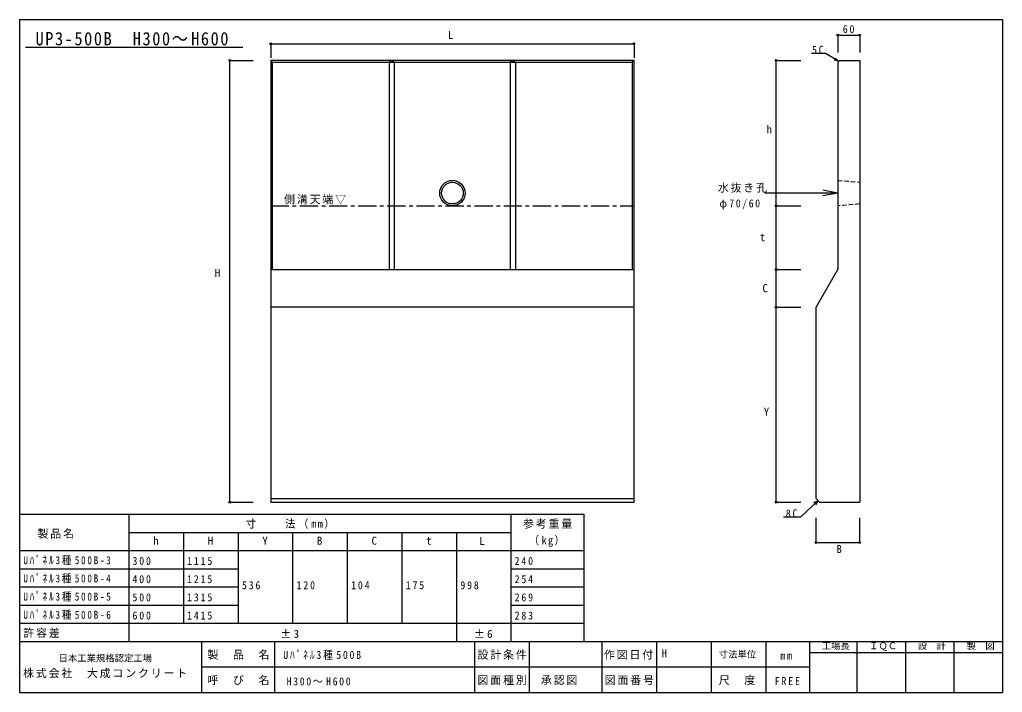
# Model space of a CAD drawing. Units: millimetres, scale not verified. Extents: x -1324 to 1376, y -968 to 882.
import ezdxf
from ezdxf.enums import TextEntityAlignment as Align

# ---------------------------------------------------------------- set-up
doc = ezdxf.new("R2010")
doc.units = ezdxf.units.MM
doc.header["$LTSCALE"] = 10
doc.header["$PDMODE"] = 32
doc.header["$PDSIZE"] = 5
doc.linetypes.add('CHAIN1', pattern=[8, 5, -1, 1, -1])
doc.linetypes.add('DASHED1', pattern=[1.8, 1.2, -0.6])
for name, color, linetype in [('0-1_躯体', 7, 'Continuous'), ('0-2_仕上', 7, 'Continuous'), ('0-4_その他', 2, 'Continuous'), ('F-0_F-0ﾚｲﾔ', 2, 'Continuous')]:
    doc.layers.add(name, color=color, linetype=linetype)
doc.styles.add('ＭＳ ゴシック', font='')
doc.styles.get('ＭＳ ゴシック').set_extended_font_data('MS Gothic')

msp = doc.modelspace()

# ---------------------------------------------------------------- linework, layer by layer
at = {"layer": '0-1_躯体'}
for p, q in [((924.01, 839.67), (984.01, 839.67)), ((924.01, 839.67), (924.01, 791.86)), ((984.01, 839.67), (984.01, 791.86)), ((-633.99, 815.31), (364.01, 815.31)), ((-633.99, 815.31), (-633.99, 777.26)), ((364.01, 815.31), (364.01, 777.26)), ((-746.2, -444.97), (-746.2, 770.03)), ((-746.2, 770.03), (-682.26, 770.03)), ((754.5, 370.03), (754.5, 770.03)), ((754.5, 770.03), (822.2, 770.03)), ((925.98, 767.53), (914.28, 770.5)), ((925.98, 767.53), (917.71, 776.32)), ((924.01, 405.03), (722.99, 405.03)), ((924.01, 405.03), (882.57, 412.7)), ((924.01, 405.03), (882.57, 397.35)), ((754.5, 195.03), (754.5, 370.03)), ((754.5, 370.03), (822.2, 370.03)), ((754.5, 91.03), (754.5, 195.03)), ((754.5, 195.03), (822.2, 195.03)), ((754.5, -444.97), (754.5, 91.03)), ((754.5, 91.03), (822.2, 91.03)), ((-746.2, -444.97), (-682.26, -444.97)), ((754.5, -444.97), (822.2, -444.97)), ((868.66, -441.07), (821.3, -486.29)), ((868.66, -441.07), (856.82, -447)), ((868.66, -441.07), (862.19, -452.62)), ((821.3, -486.29), (774.78, -486.29)), ((864.01, -556.05), (864.01, -488.35)), ((984.01, -556.05), (984.01, -488.35)), ((864.01, -556.05), (984.01, -556.05))]:
    msp.add_line(p, q, dxfattribs=at)
at = {"layer": '0-1_躯体', "color": 3}
for p, q in [((-633.99, 770.03), (-628.99, 765.03)), ((-628.99, 765.03), (359.01, 765.03)), ((-628.99, 195.03), (-628.99, 765.03)), ((-300.99, 770.03), (-307.99, 765.03)), ((-307.99, 195.03), (-307.99, 765.03)), ((-300.99, 770.03), (-293.99, 765.03)), ((-293.99, 195.03), (-293.99, 765.03)), ((31.01, 770.03), (24.01, 765.03)), ((24.01, 765.03), (24.01, 195.03)), ((31.01, 770.03), (38.01, 765.03)), ((38.01, 765.03), (38.01, 195.03)), ((364.01, 770.03), (359.01, 765.03)), ((359.01, 765.03), (359.01, 195.03)), ((929.01, 770.03), (924.01, 765.03)), ((924.01, 765.03), (924.01, 195.03)), ((929.01, 770.03), (984.01, 770.03)), ((984.01, 770.03), (984.01, -444.97)), ((-633.99, 195.03), (364.01, 195.03)), ((864.01, 91.03), (924.01, 195.03)), ((364.01, 91.03), (-633.99, 91.03)), ((864.01, -434.97), (864.01, 91.03)), ((-633.99, -434.97), (364.01, -434.97)), ((864.01, -434.97), (874.01, -444.97)), ((874.01, -444.97), (984.01, -444.97))]:
    msp.add_line(p, q, dxfattribs=at)
at = {"layer": '0-1_躯体', "color": 3, "linetype": 'DASHED1'}
for p, q in [((924.01, 440.03), (984.01, 435.03)), ((984.01, 375.03), (924.01, 370.03))]:
    msp.add_line(p, q, dxfattribs=at)
at = {"layer": '0-1_躯体', "color": 3, "linetype": 'CHAIN1'}
msp.add_line((-633.99, 370.03), (364.01, 370.03), dxfattribs=at)
at = {"layer": '0-1_躯体'}
msp.add_lwpolyline([(925.98, 767.53), (889.66, 788.93), (851.31, 788.93)], dxfattribs=at)
at = {"layer": '0-1_躯体', "color": 3}
msp.add_lwpolyline([(-633.99, 770.03), (-633.99, -444.97), (364.01, -444.97), (364.01, 770.03)], close=True, dxfattribs=at)
for radius in [35, 30]:
    msp.add_circle((-134.99, 405.03), radius, dxfattribs=at)
at = {"layer": '0-1_躯体'}
for p in [(924.01, 839.67), (984.01, 839.67), (-633.99, 815.31), (364.01, 815.31), (-746.2, 770.03), (754.5, 770.03), (754.5, 370.03), (754.5, 195.03), (754.5, 91.03), (-746.2, -444.97), (754.5, -444.97), (864.01, -556.05), (984.01, -556.05)]:
    msp.add_point(p, dxfattribs=at)
at = {"layer": '0-2_仕上'}
for p, q in [((-1324, -478), (226, -478)), ((-1024, -478), (-1024, -828)), ((26, -478), (26, -828)), ((226, -478), (226, -828)), ((-1024, -528), (26, -528)), ((-874, -528), (-874, -778)), ((-724, -528), (-724, -778)), ((-574, -528), (-574, -778)), ((-424, -528), (-424, -778)), ((-274, -528), (-274, -778)), ((-124, -528), (-124, -828)), ((-1324, -578), (226, -578)), ((-1324, -628), (-724, -628)), ((26, -628), (226, -628)), ((-1324, -678), (-724, -678)), ((26, -678), (226, -678)), ((-1324, -728), (-724, -728)), ((26, -728), (226, -728)), ((-1324, -778), (226, -778))]:
    msp.add_line(p, q, dxfattribs=at)
at = {"layer": '0-4_その他'}
msp.add_line((-1307.88, 806.27), (-710.83, 806.27), dxfattribs=at)
at = {"layer": 'F-0_F-0ﾚｲﾔ'}
for p, q in [((-1324, 882), (-1324, -968)), ((-1324, 882), (1376, 882)), ((1376, 882), (1376, -968)), ((-1324, -828), (1376, -828)), ((-824, -828), (-824, -968)), ((-624, -828), (-624, -968)), ((-74, -828), (-74, -968)), ((76, -828), (76, -968)), ((276, -828), (276, -968)), ((426, -828), (426, -968)), ((576, -828), (576, -968)), ((726, -828), (726, -968)), ((846, -828), (846, -968)), ((976, -828), (976, -968)), ((1110, -828), (1110, -968)), ((1243, -828), (1243, -968)), ((846, -858), (1376, -858)), ((-824, -898), (846, -898)), ((-1324, -968), (1376, -968))]:
    msp.add_line(p, q, dxfattribs=at)

# ---------------------------------------------------------------- texts
at = {"layer": '0-1_躯体', "char_height": 21.99, "attachment_point": 7, "style": 'ＭＳ ゴシック'}
for s, insert in [('\\T1.36;\\W0.9;60', (937.76, 844.67)), ('\\T1.36;\\W0.9;5C', (853.14, 787.68)), ('\\T1.17;水抜き孔', (594.26, 406.18)), ('\\T1.17;側溝天端▽', (-597.57, 374.23)), ('\\T1.32;\\W0.9;φ70/60', (598.77, 359.76)), ('\\T1.36;\\W0.9;8C', (781.05, -487.17))]:
    msp.add_mtext(s, dxfattribs=dict(at, insert=insert))
at = {"layer": '0-2_仕上', "style": 'ＭＳ ゴシック'}
for s, p in [('L', (-147.5, 822.5)), ('h', (728.02, 562.67)), ('t', (710, 266)), ('H', (-788, 168)), ('C', (717, 126)), ('Y', (720.5, -213.5)), ('h', (-957.21, -568.54)), ('H', (-807.21, -568.54)), ('Y', (-657.21, -568.54)), ('B', (-507.21, -568.54)), ('C', (-357.21, -568.54)), ('t', (-207.21, -568.54)), ('L', (-61.19, -569.04)), ('B', (920, -591.5))]:
    msp.add_text(s, height=21.99, dxfattribs=at).set_placement(p, align=Align.BOTTOM_LEFT)
at = {"layer": '0-2_仕上', "char_height": 21.99, "attachment_point": 7, "style": 'ＭＳ ゴシック'}
for s, insert in [('\\T1.26;\\W0.95;寸\\~\\~\\~\\~法（mm）', (-702.44, -518.39)), ('\\T1.17;参考重量', (58.83, -518)), ('\\T1.17;製品名', (-1275.03, -545.24)), ('\\T1.24;\\W0.95;（kg）', (74.64, -568.04)), ('\\T1.36;\\W0.85;Uﾊﾟﾈﾙ3種500B-3', (-1314, -618)), ('\\T1.38;\\W0.9;300', (-1014, -618)), ('\\T1.38;\\W0.9;1115', (-864, -618)), ('\\T1.38;\\W0.9;240', (36, -618)), ('\\T1.36;\\W0.85;Uﾊﾟﾈﾙ3種500B-4', (-1314, -668)), ('\\T1.38;\\W0.9;400', (-1014, -668)), ('\\T1.38;\\W0.9;1215', (-864, -668)), ('\\T1.38;\\W0.9;254', (36, -668)), ('\\T1.38;\\W0.9;536', (-713.2, -684.7)), ('\\T1.38;\\W0.9;120', (-563.2, -684.7)), ('\\T1.38;\\W0.9;104', (-413.2, -684.7)), ('\\T1.38;\\W0.9;175', (-263.2, -684.7)), ('\\T1.38;\\W0.9;998', (-113.2, -684.7)), ('\\T1.36;\\W0.85;Uﾊﾟﾈﾙ3種500B-5', (-1314, -718)), ('\\T1.38;\\W0.9;500', (-1014, -718)), ('\\T1.38;\\W0.9;1315', (-864, -718)), ('\\T1.38;\\W0.9;269', (36, -718)), ('\\T1.36;\\W0.85;Uﾊﾟﾈﾙ3種500B-6', (-1314, -768)), ('\\T1.38;\\W0.9;600', (-1014, -768)), ('\\T1.38;\\W0.9;1415', (-864, -768)), ('\\T1.38;\\W0.9;283', (36, -768)), ('\\T1.17;許容差', (-1314, -818)), ('\\T1.22;±3', (-607.71, -818.6)), ('\\T1.22;±6', (-76.16, -818.6))]:
    msp.add_mtext(s, dxfattribs=dict(at, insert=insert))
at = {"layer": '0-4_その他', "color": 3, "insert": (-1280.4, 810.73), "char_height": 36.66, "attachment_point": 7, "style": 'ＭＳ ゴシック'}
msp.add_mtext('\\T1.19;\\W0.9;UP3-500B\u3000H300～H600', dxfattribs=at)
at = {"layer": 'F-0_F-0ﾚｲﾔ', "color": 4, "style": 'ＭＳ ゴシック'}
for s, p in [('工場長', (879.95, -854.76)), ('ＩＱＣ', (1009.95, -854.76)), ('設\u3000計', (1143.95, -854.76)), ('製\u3000図', (1277.95, -854.76)), ('日本工業規格認定工場', (-1217.11, -888.61)), ('寸法単位', (596.88, -878))]:
    msp.add_text(s, height=18.33, dxfattribs=at).set_placement(p, align=Align.BOTTOM_LEFT)
at = {"layer": 'F-0_F-0ﾚｲﾔ', "color": 7, "style": 'ＭＳ ゴシック'}
msp.add_text('H', height=21.99, dxfattribs=at).set_placement((439.79, -878), align=Align.BOTTOM_LEFT)
at = {"layer": 'F-0_F-0ﾚｲﾔ', "color": 7, "char_height": 21.99, "attachment_point": 7, "style": 'ＭＳ ゴシック'}
for s, insert in [('\\T1.17;製\u3000品\u3000名', (-808.17, -878)), ('\\T1.35;\\W0.9;Uﾊﾟﾈﾙ3種500B', (-599.67, -878.3)), ('\\T1.17;設計条件', (-66.05, -878)), ('\\T1.17;作図日付', (281.36, -878)), ('\\T1.36;\\W0.9;mm', (766.15, -878)), ('\\T1.17;株式会社\u3000大成コンクリート', (-1314.61, -929.02)), ('\\T1.17;呼\u3000び\u3000名', (-808.17, -948)), ('\\T1.34;\\W0.9;H300～H600', (-590.43, -949.14)), ('\\T1.17;図面種別', (-66.05, -948)), ('\\T1.17;承認図', (108.19, -948)), ('\\T1.17;図面番号', (283.38, -948)), ('\\T1.17;尺\u3000度', (596.88, -948)), ('\\T1.38;\\W0.9;FREE', (750.6, -948))]:
    msp.add_mtext(s, dxfattribs=dict(at, insert=insert))

doc.saveas('drawing.dxf')
